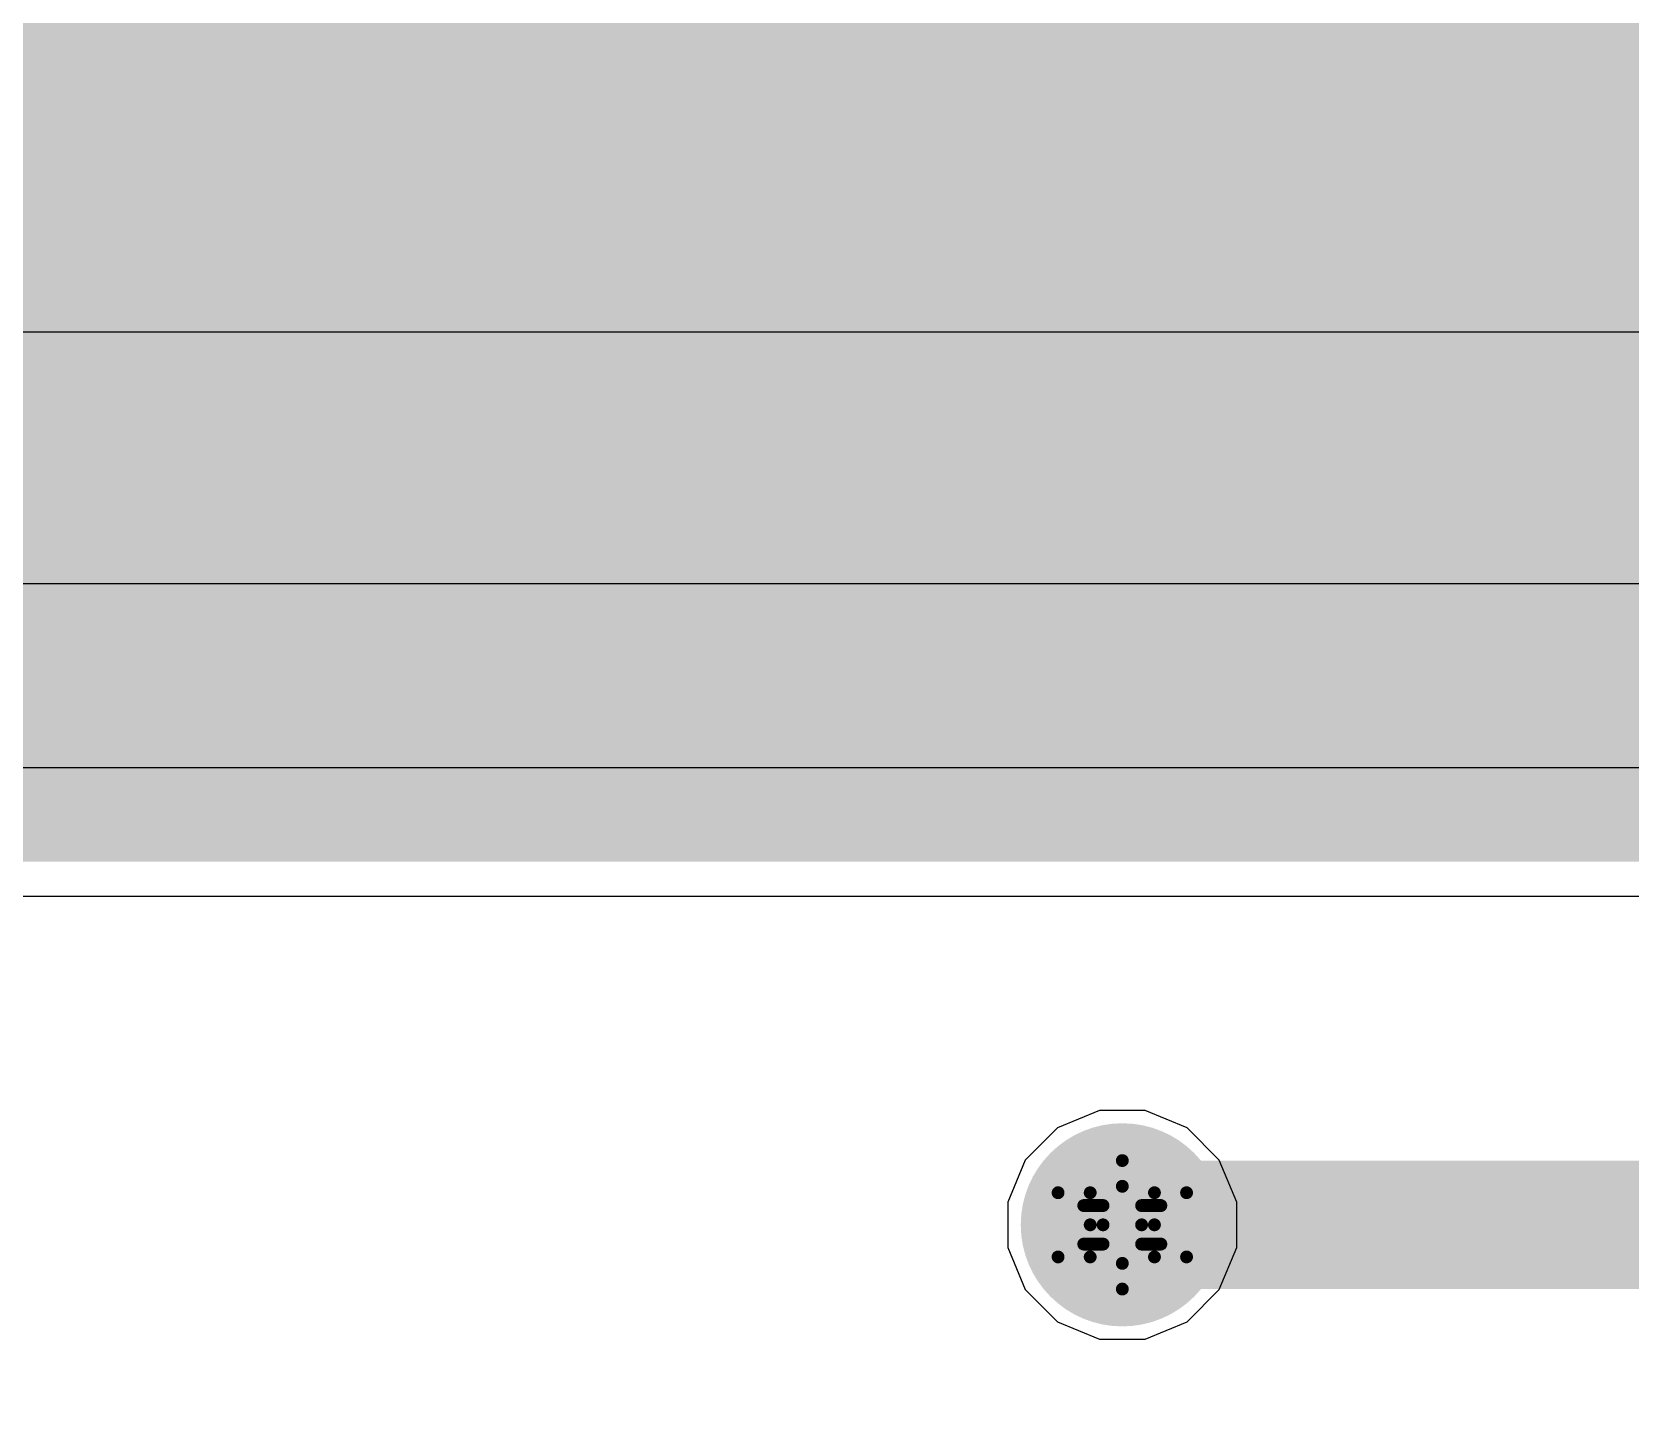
# Model space of a CAD drawing. Header units: inches. Extents: x -2.7 to 10.9, y -2.9 to 7.4.
# Drawn here: x -0.162 to 0.0868, y -1.4272 to -1.2136 of the extents above; entities that cross this region are included whole.
import ezdxf

# ---------------------------------------------------------------- set-up
doc = ezdxf.new("R2010")
doc.units = ezdxf.units.IN
doc.header["$MEASUREMENT"] = 0
for name, color, linetype in [('Board Outline', 216, 'Continuous'), ('Bottom Layer', 5, 'Continuous'), ('Bottom Solder', 6, 'Continuous'), ('Drill Drawing', 1, 'Continuous'), ('Layer 2', 16, 'Continuous'), ('Layer 3', 76, 'Continuous'), ('Top Layer', 1, 'Continuous'), ('Top Solder', 216, 'Continuous'), ('Via Holes', 16, 'Continuous')]:
    doc.layers.add(name, color=color, linetype=linetype)

msp = doc.modelspace()

# ---------------------------------------------------------------- hatches: boundary and pattern name
at = {"layer": 'Bottom Layer'}
h = msp.add_hatch(color=5, dxfattribs=at)
edge = h.paths.add_edge_path()
edge.add_arc((0.00777, -1.39927), 0.01181, 0, 360)
at = {"layer": 'Bottom Solder'}
h = msp.add_hatch(color=6, dxfattribs=at)
edge = h.paths.add_edge_path()
edge.add_arc((0.00777, -1.39927), 0.01581, 0, 360)
at = {"layer": 'Layer 2'}
h = msp.add_hatch(color=16, dxfattribs=at)
edge = h.paths.add_edge_path()
edge.add_arc((0.00777, -1.39927), 0.01181, 0, 360)
at = {"layer": 'Layer 3'}
h = msp.add_hatch(color=76, dxfattribs=at)
edge = h.paths.add_edge_path()
edge.add_arc((0.00777, -1.39927), 0.01181, 0, 360)
at = {"layer": 'Top Layer'}
for points in [[(-0.348, -1.257), (0.31357, -1.257), (0.31357, -1.19433), (-0.348, -1.19433)], [(-0.348, -1.34272), (0.28856, -1.34272), (0.28856, -1.247), (-0.348, -1.247)]]:
    msp.add_hatch(color=1, dxfattribs=at).paths.add_polyline_path(points)
h = msp.add_hatch(color=1, dxfattribs=at)
edge = h.paths.add_edge_path()
edge.add_arc((0.00777, -1.39927), 0.01181, 0, 360)
at = {"layer": 'Top Solder'}
h = msp.add_hatch(color=216, dxfattribs=at)
edge = h.paths.add_edge_path()
edge.add_arc((0.00777, -1.39927), 0.01581, 0, 360)
at = {"layer": 'Via Holes'}
h = msp.add_hatch(color=7, dxfattribs=at)
edge = h.paths.add_edge_path()
edge.add_arc((0.00777, -1.39927), 0.00591, 0, 360)

# ---------------------------------------------------------------- linework, layer by layer
at = {"layer": 'Board Outline'}
msp.add_lwpolyline([(2.84412, -0.24125, 0.005, 0.005, -0.741893), (-2.49969, -1.37795, 0.005, 0.005, 0)], format="xyseb", dxfattribs=at)
at = {"layer": 'Bottom Layer'}
msp.add_line((-0.47209, -1.26027), (0.48064, -1.26027), dxfattribs=at)
for points in [[(-0.65402, -1.22369, 0.01, 0.01, 0), (0.60849, -1.22369, 0.01, 0.01, 0)], [(-0.478, -1.246, 0.008, 0.008, 0), (0.48655, -1.246, 0.008, 0.008, 0)]]:
    msp.add_lwpolyline(points, format="xyseb", dxfattribs=at)
at = {"layer": 'Drill Drawing'}
for points in [[(0.00277, -1.39427, 0.002, 0.002, 0), (0.00777, -1.38927, 0.002, 0.002, 0)], [(0.00777, -1.38927, 0.002, 0.002, 0), (0.01277, -1.39427, 0.002, 0.002, 0)], [(0.00477, -1.39627, 0.002, 0.002, 0), (0.00777, -1.39327, 0.002, 0.002, 0)], [(0.00777, -1.39327, 0.002, 0.002, 0), (0.01077, -1.39627, 0.002, 0.002, 0)], [(-0.00223, -1.39427, 0.002, 0.002, 0), (0.00277, -1.39927, 0.002, 0.002, 0)], [(-0.00223, -1.39427, 0.002, 0.002, 0), (0.00277, -1.39427, 0.002, 0.002, 0)], [(0.00177, -1.39627, 0.002, 0.002, 0), (0.00477, -1.39927, 0.002, 0.002, 0)], [(0.00177, -1.39627, 0.002, 0.002, 0), (0.00477, -1.39627, 0.002, 0.002, 0)], [(0.01077, -1.39627, 0.002, 0.002, 0), (0.01377, -1.39627, 0.002, 0.002, 0)], [(0.01077, -1.39927, 0.002, 0.002, 0), (0.01377, -1.39627, 0.002, 0.002, 0)], [(0.01277, -1.39427, 0.002, 0.002, 0), (0.01777, -1.39427, 0.002, 0.002, 0)], [(0.01277, -1.39927, 0.002, 0.002, 0), (0.01777, -1.39427, 0.002, 0.002, 0)], [(-0.00223, -1.40427, 0.002, 0.002, 0), (0.00277, -1.39927, 0.002, 0.002, 0)], [(0.00177, -1.40227, 0.002, 0.002, 0), (0.00477, -1.39927, 0.002, 0.002, 0)], [(0.01077, -1.39927, 0.002, 0.002, 0), (0.01377, -1.40227, 0.002, 0.002, 0)], [(0.01277, -1.39927, 0.002, 0.002, 0), (0.01777, -1.40427, 0.002, 0.002, 0)], [(0.00177, -1.40227, 0.002, 0.002, 0), (0.00477, -1.40227, 0.002, 0.002, 0)], [(0.00477, -1.40227, 0.002, 0.002, 0), (0.00777, -1.40527, 0.002, 0.002, 0)], [(0.00777, -1.40527, 0.002, 0.002, 0), (0.01077, -1.40227, 0.002, 0.002, 0)], [(0.01077, -1.40227, 0.002, 0.002, 0), (0.01377, -1.40227, 0.002, 0.002, 0)], [(-0.00223, -1.40427, 0.002, 0.002, 0), (0.00277, -1.40427, 0.002, 0.002, 0)], [(0.00277, -1.40427, 0.002, 0.002, 0), (0.00777, -1.40927, 0.002, 0.002, 0)], [(0.00777, -1.40927, 0.002, 0.002, 0), (0.01277, -1.40427, 0.002, 0.002, 0)], [(0.01277, -1.40427, 0.002, 0.002, 0), (0.01777, -1.40427, 0.002, 0.002, 0)]]:
    msp.add_lwpolyline(points, format="xyseb", dxfattribs=at)
for points in [[(0.00727, -1.38927, 0.001, 0.001, 1), (0.00827, -1.38927, 0.001, 0.001, 1)], [(0.00727, -1.38927, 0.001, 0.001, 1), (0.00827, -1.38927, 0.001, 0.001, 1)], [(0.00727, -1.39327, 0.001, 0.001, 1), (0.00827, -1.39327, 0.001, 0.001, 1)], [(0.00727, -1.39327, 0.001, 0.001, 1), (0.00827, -1.39327, 0.001, 0.001, 1)], [(-0.00273, -1.39427, 0.001, 0.001, 1), (-0.00173, -1.39427, 0.001, 0.001, 1)], [(-0.00273, -1.39427, 0.001, 0.001, 1), (-0.00173, -1.39427, 0.001, 0.001, 1)], [(0.00127, -1.39627, 0.001, 0.001, 1), (0.00227, -1.39627, 0.001, 0.001, 1)], [(0.00127, -1.39627, 0.001, 0.001, 1), (0.00227, -1.39627, 0.001, 0.001, 1)], [(0.00227, -1.39427, 0.001, 0.001, 1), (0.00327, -1.39427, 0.001, 0.001, 1)], [(0.00227, -1.39427, 0.001, 0.001, 1), (0.00327, -1.39427, 0.001, 0.001, 1)], [(0.00427, -1.39627, 0.001, 0.001, 1), (0.00527, -1.39627, 0.001, 0.001, 1)], [(0.00427, -1.39627, 0.001, 0.001, 1), (0.00527, -1.39627, 0.001, 0.001, 1)], [(0.01027, -1.39627, 0.001, 0.001, 1), (0.01127, -1.39627, 0.001, 0.001, 1)], [(0.01027, -1.39627, 0.001, 0.001, 1), (0.01127, -1.39627, 0.001, 0.001, 1)], [(0.01227, -1.39427, 0.001, 0.001, 1), (0.01327, -1.39427, 0.001, 0.001, 1)], [(0.01227, -1.39427, 0.001, 0.001, 1), (0.01327, -1.39427, 0.001, 0.001, 1)], [(0.01327, -1.39627, 0.001, 0.001, 1), (0.01427, -1.39627, 0.001, 0.001, 1)], [(0.01327, -1.39627, 0.001, 0.001, 1), (0.01427, -1.39627, 0.001, 0.001, 1)], [(0.01727, -1.39427, 0.001, 0.001, 1), (0.01827, -1.39427, 0.001, 0.001, 1)], [(0.01727, -1.39427, 0.001, 0.001, 1), (0.01827, -1.39427, 0.001, 0.001, 1)], [(0.00227, -1.39927, 0.001, 0.001, 1), (0.00327, -1.39927, 0.001, 0.001, 1)], [(0.00227, -1.39927, 0.001, 0.001, 1), (0.00327, -1.39927, 0.001, 0.001, 1)], [(0.00427, -1.39927, 0.001, 0.001, 1), (0.00527, -1.39927, 0.001, 0.001, 1)], [(0.00427, -1.39927, 0.001, 0.001, 1), (0.00527, -1.39927, 0.001, 0.001, 1)], [(0.01027, -1.39927, 0.001, 0.001, 1), (0.01127, -1.39927, 0.001, 0.001, 1)], [(0.01027, -1.39927, 0.001, 0.001, 1), (0.01127, -1.39927, 0.001, 0.001, 1)], [(0.01227, -1.39927, 0.001, 0.001, 1), (0.01327, -1.39927, 0.001, 0.001, 1)], [(0.01227, -1.39927, 0.001, 0.001, 1), (0.01327, -1.39927, 0.001, 0.001, 1)], [(0.00127, -1.40227, 0.001, 0.001, 1), (0.00227, -1.40227, 0.001, 0.001, 1)], [(0.00127, -1.40227, 0.001, 0.001, 1), (0.00227, -1.40227, 0.001, 0.001, 1)], [(0.00427, -1.40227, 0.001, 0.001, 1), (0.00527, -1.40227, 0.001, 0.001, 1)], [(0.00427, -1.40227, 0.001, 0.001, 1), (0.00527, -1.40227, 0.001, 0.001, 1)], [(0.01027, -1.40227, 0.001, 0.001, 1), (0.01127, -1.40227, 0.001, 0.001, 1)], [(0.01027, -1.40227, 0.001, 0.001, 1), (0.01127, -1.40227, 0.001, 0.001, 1)], [(0.01327, -1.40227, 0.001, 0.001, 1), (0.01427, -1.40227, 0.001, 0.001, 1)], [(0.01327, -1.40227, 0.001, 0.001, 1), (0.01427, -1.40227, 0.001, 0.001, 1)], [(-0.00273, -1.40427, 0.001, 0.001, 1), (-0.00173, -1.40427, 0.001, 0.001, 1)], [(-0.00273, -1.40427, 0.001, 0.001, 1), (-0.00173, -1.40427, 0.001, 0.001, 1)], [(0.00227, -1.40427, 0.001, 0.001, 1), (0.00327, -1.40427, 0.001, 0.001, 1)], [(0.00227, -1.40427, 0.001, 0.001, 1), (0.00327, -1.40427, 0.001, 0.001, 1)], [(0.00727, -1.40527, 0.001, 0.001, 1), (0.00827, -1.40527, 0.001, 0.001, 1)], [(0.00727, -1.40527, 0.001, 0.001, 1), (0.00827, -1.40527, 0.001, 0.001, 1)], [(0.01227, -1.40427, 0.001, 0.001, 1), (0.01327, -1.40427, 0.001, 0.001, 1)], [(0.01227, -1.40427, 0.001, 0.001, 1), (0.01327, -1.40427, 0.001, 0.001, 1)], [(0.01727, -1.40427, 0.001, 0.001, 1), (0.01827, -1.40427, 0.001, 0.001, 1)], [(0.01727, -1.40427, 0.001, 0.001, 1), (0.01827, -1.40427, 0.001, 0.001, 1)], [(0.00727, -1.40927, 0.001, 0.001, 1), (0.00827, -1.40927, 0.001, 0.001, 1)], [(0.00727, -1.40927, 0.001, 0.001, 1), (0.00827, -1.40927, 0.001, 0.001, 1)]]:
    msp.add_lwpolyline(points, format="xyseb", close=True, dxfattribs=at)
at = {"layer": 'Layer 2'}
for p, q in [((0.48137, -1.29952), (-0.27179, -1.29952)), ((-0.26588, -1.32807), (0.31537, -1.32807))]:
    msp.add_line(p, q, dxfattribs=at)
msp.add_lwpolyline([(-0.27179, -1.31379, 0.008, 0.008, 0), (0.48137, -1.31379, 0.008, 0.008, 0)], format="xyseb", dxfattribs=at)
at = {"layer": 'Layer 3'}
for p, q in [((0.00422, -1.38146), (-0.00232, -1.38417)), ((0.01131, -1.38146), (0.00422, -1.38146)), ((0.01786, -1.38417), (0.01131, -1.38146)), ((-0.00232, -1.38417), (-0.00733, -1.38918)), ((0.02287, -1.38918), (0.01786, -1.38417)), ((-0.00733, -1.38918), (-0.01004, -1.39573)), ((0.02558, -1.39573), (0.02287, -1.38918)), ((-0.01004, -1.39573), (-0.01004, -1.40282)), ((0.02558, -1.40282), (0.02558, -1.39573)), ((-0.01004, -1.40282), (-0.00733, -1.40936)), ((0.02287, -1.40936), (0.02558, -1.40282)), ((-0.00733, -1.40936), (-0.00232, -1.41437)), ((0.01786, -1.41437), (0.02287, -1.40936)), ((-0.00232, -1.41437), (0.00422, -1.41708)), ((0.01131, -1.41708), (0.01786, -1.41437)), ((0.00422, -1.41708), (0.01131, -1.41708))]:
    msp.add_line(p, q, dxfattribs=at)
at = {"layer": 'Top Layer'}
msp.add_line((-0.348, -1.34813), (0.22205, -1.34813), dxfattribs=at)
msp.add_lwpolyline([(0.00777, -1.39927, 0.02, 0.02, 0), (0.11973, -1.39927, 0.02, 0.02, 0)], format="xyseb", dxfattribs=at)
msp.add_lwpolyline([(0.00277, -1.39927, 0.01, 0.01, 1), (0.01277, -1.39927, 0.01, 0.01, 1)], format="xyseb", close=True, dxfattribs=at)

doc.saveas('drawing.dxf')
